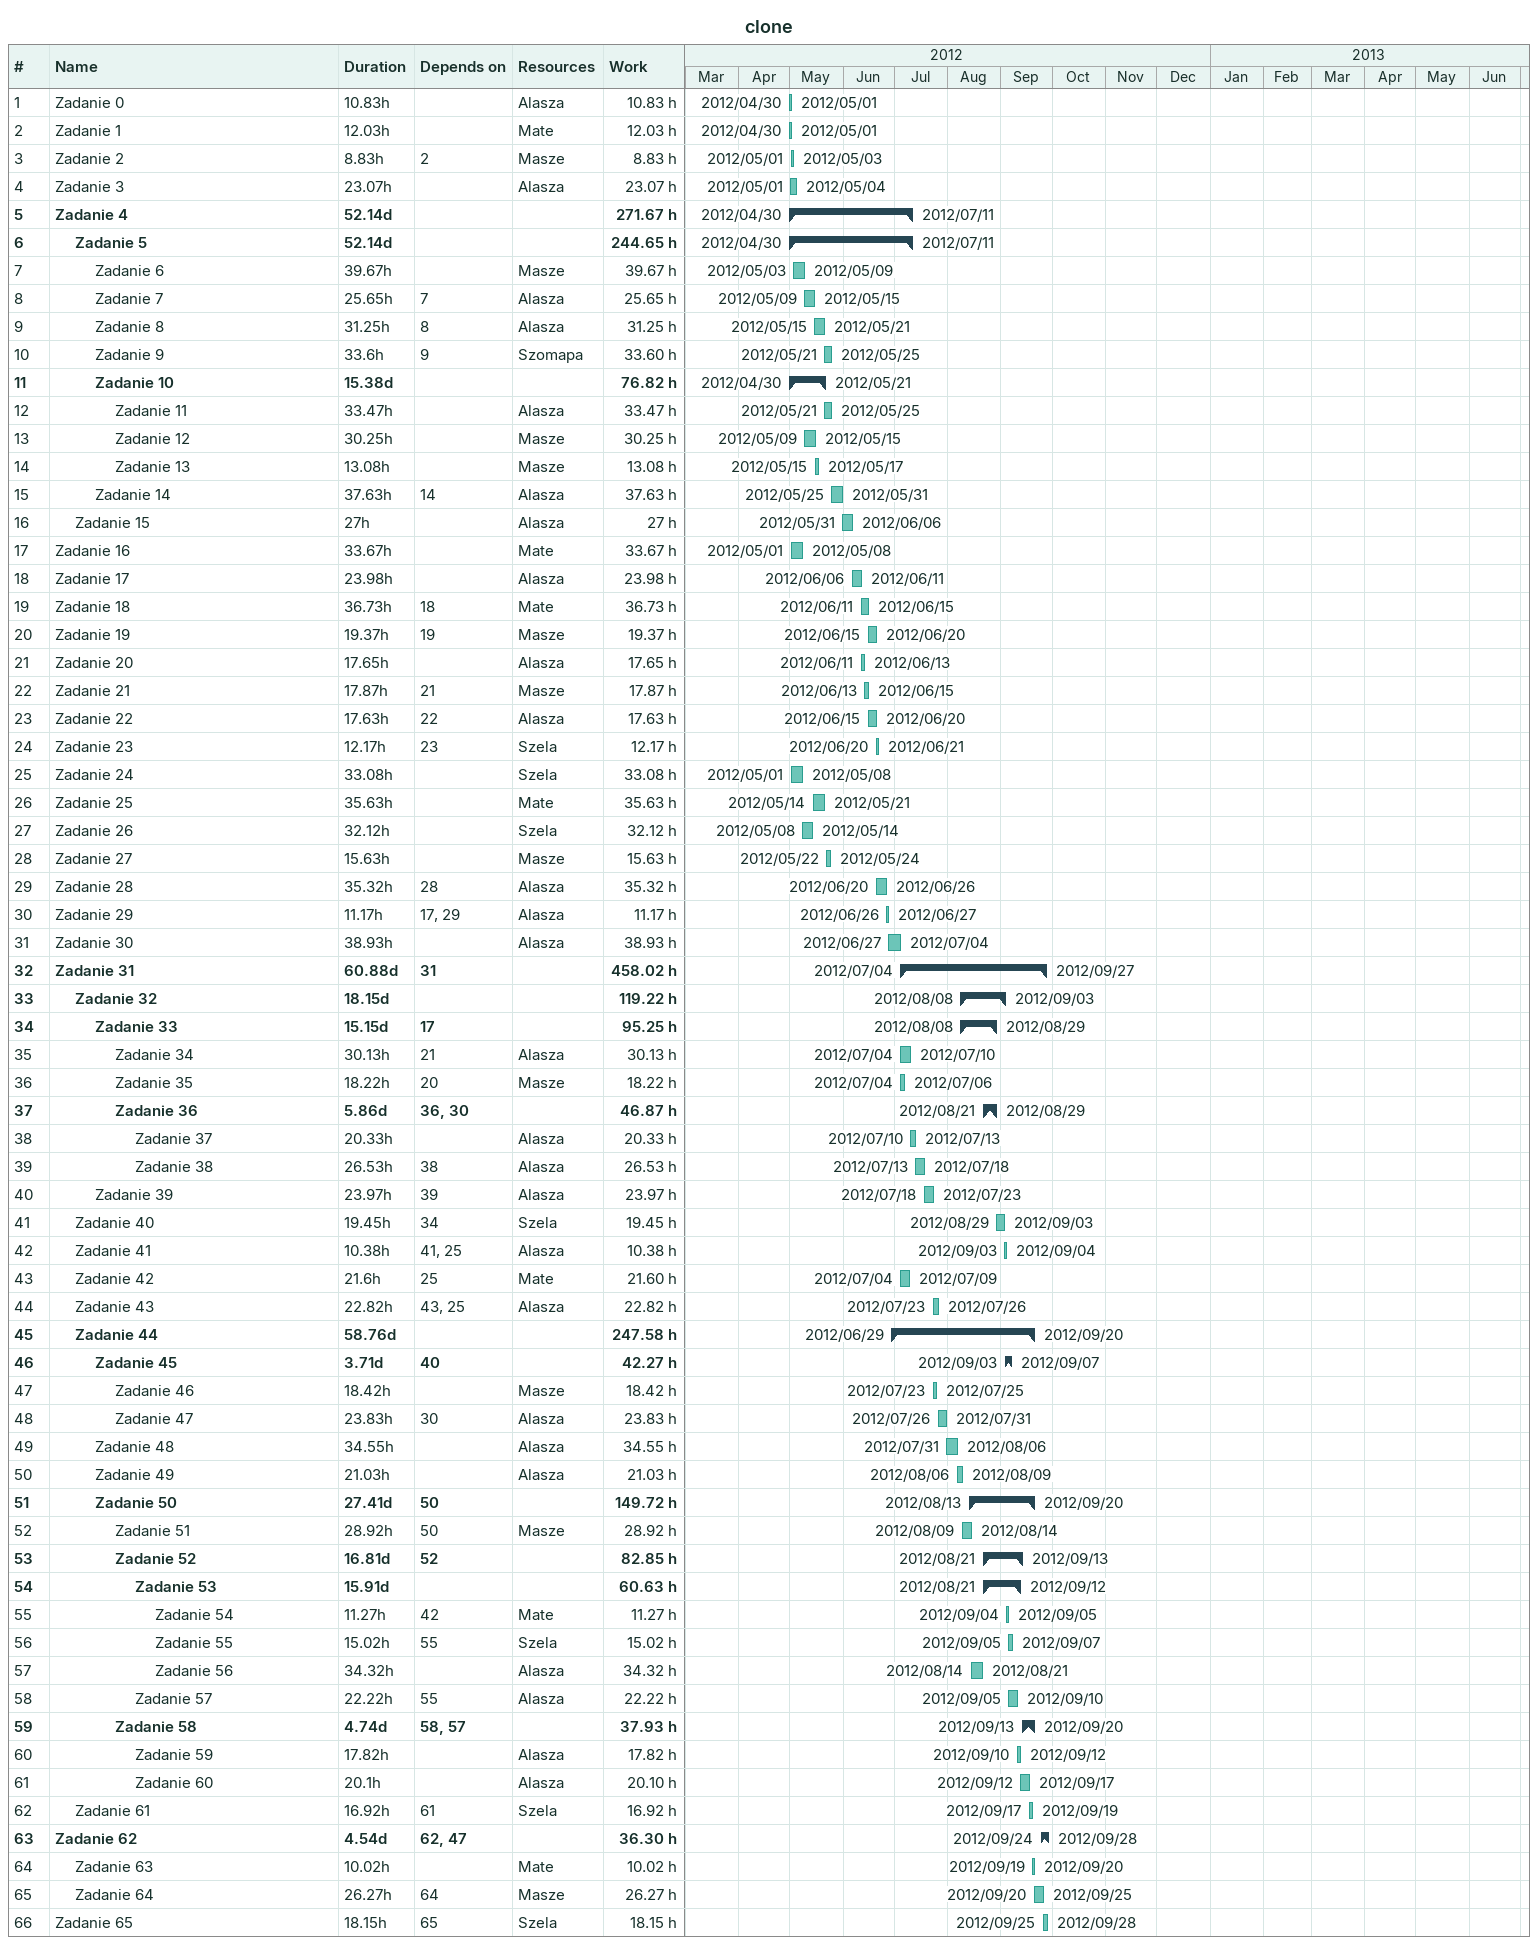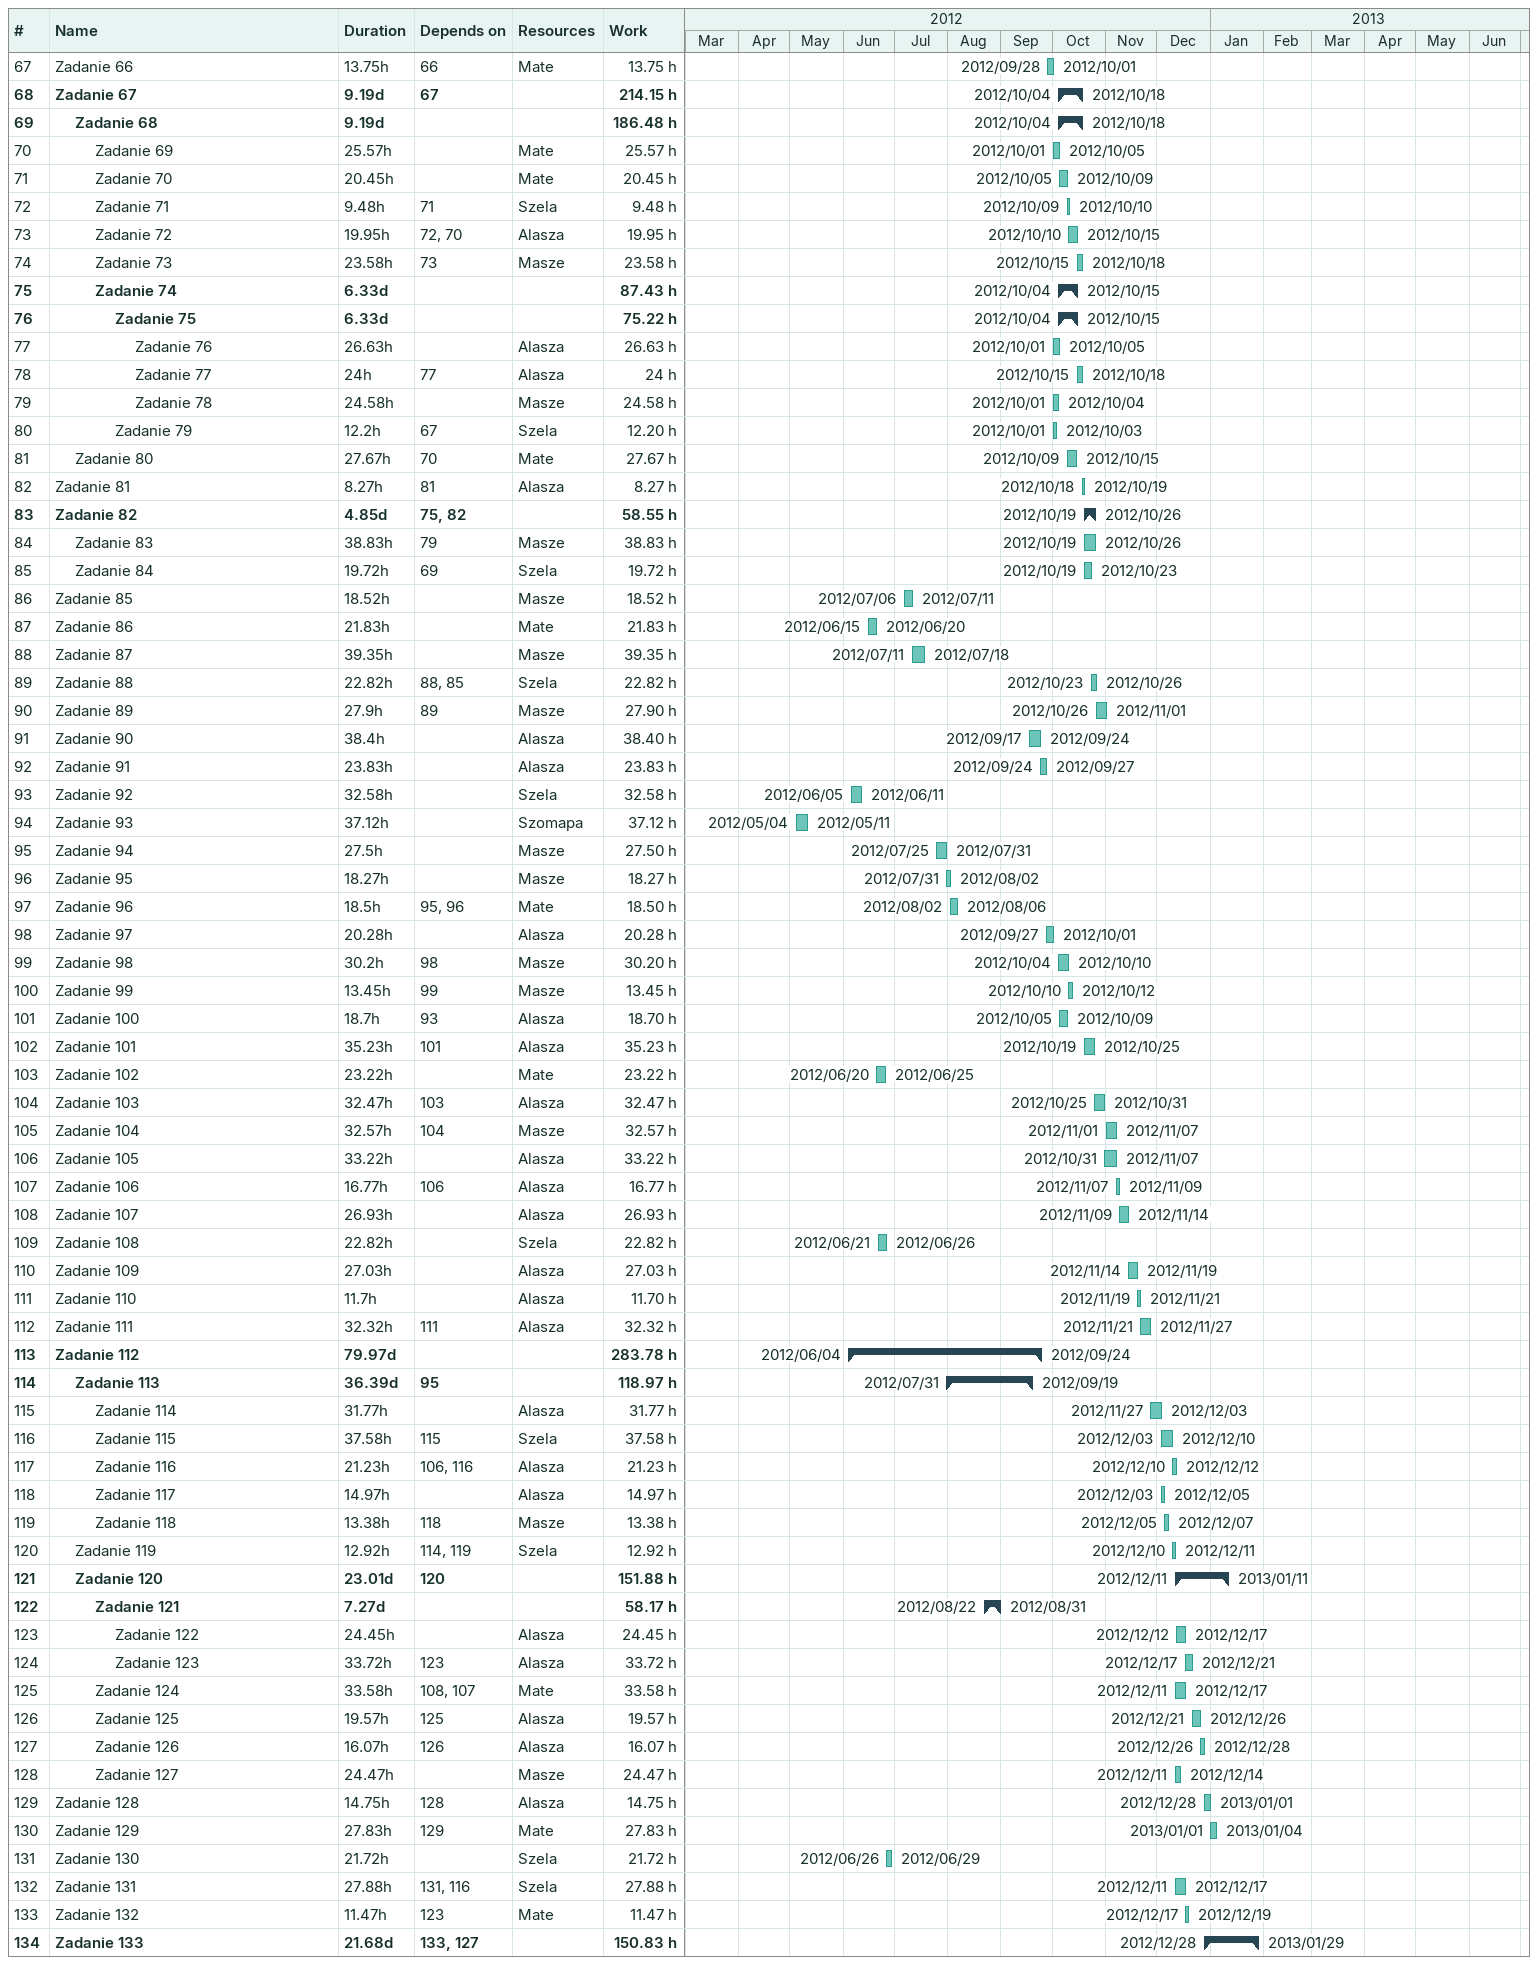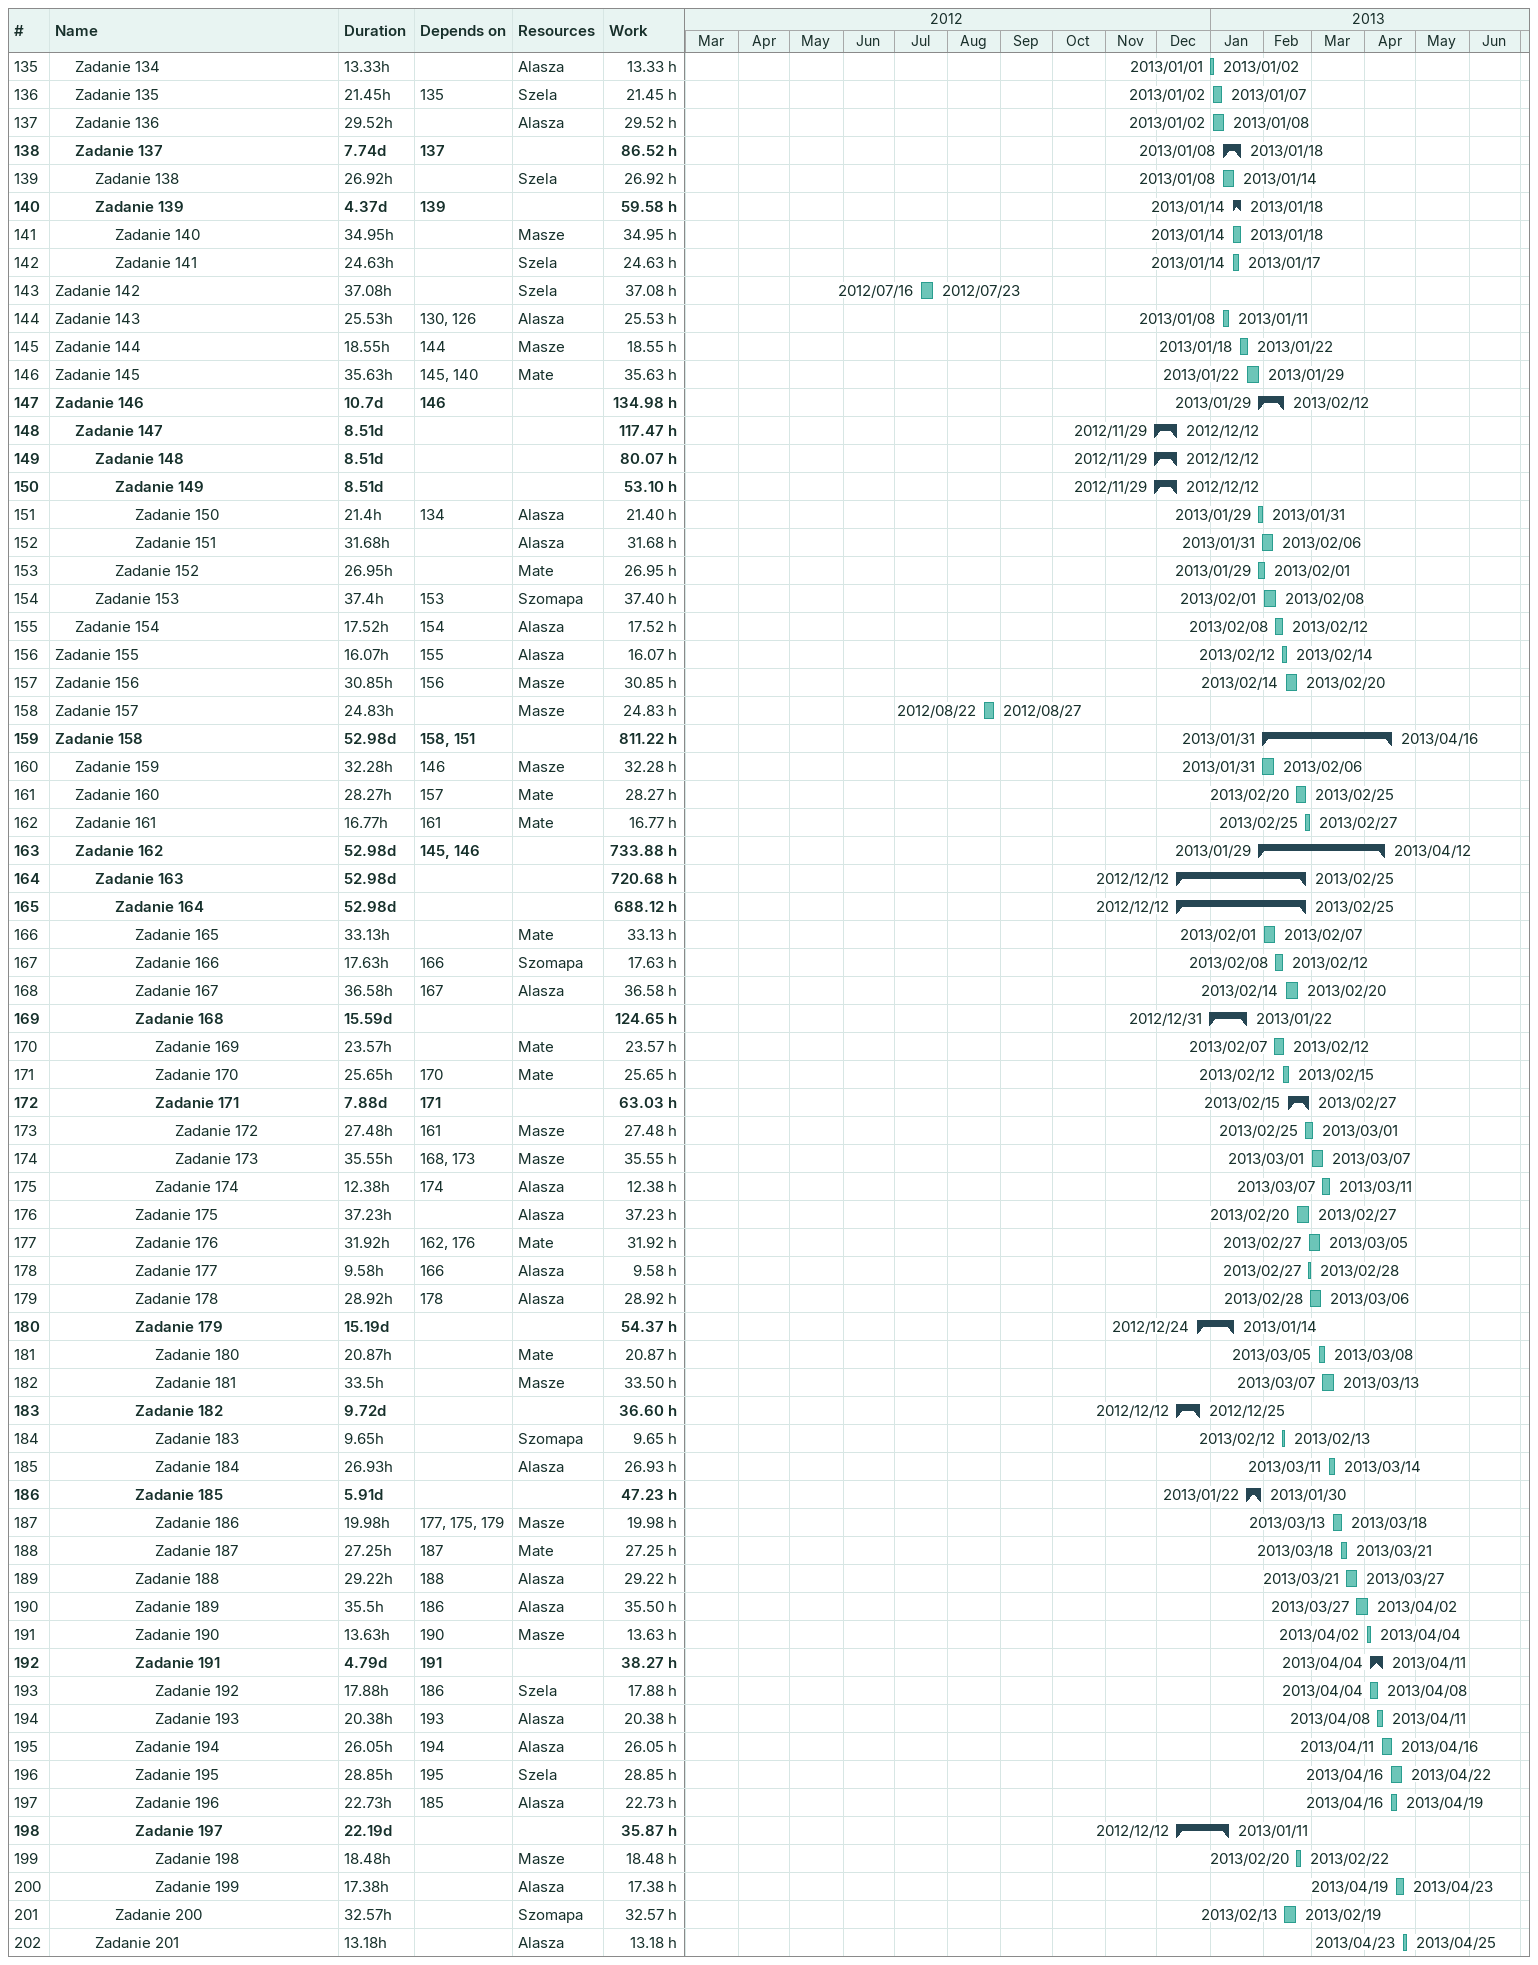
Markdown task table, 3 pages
clone

| ID | Level | Task | Duration | Start | Finish | Predecessors | Resources | Work (h) |
|---|---|---|---|---|---|---|---|---|
| 1 | 1 | Zadanie 0 | 10.83h | 2012-04-30 | 2012-05-01 |  | Alasza | 10.83 |
| 2 | 1 | Zadanie 1 | 12.03h | 2012-04-30 | 2012-05-01 |  | Mate | 12.03 |
| 3 | 1 | Zadanie 2 | 8.83h | 2012-05-01 | 2012-05-03 | 2 | Masze | 8.83 |
| 4 | 1 | Zadanie 3 | 23.07h | 2012-05-01 | 2012-05-04 |  | Alasza | 23.07 |
| 5 | 1 | **Zadanie 4** | 52.14d | 2012-04-30 | 2012-07-11 |  |  | 271.67 |
| 6 | 2 | **Zadanie 5** | 52.14d | 2012-04-30 | 2012-07-11 |  |  | 244.65 |
| 7 | 3 | Zadanie 6 | 39.67h | 2012-05-03 | 2012-05-09 |  | Masze | 39.67 |
| 8 | 3 | Zadanie 7 | 25.65h | 2012-05-09 | 2012-05-15 | 7 | Alasza | 25.65 |
| 9 | 3 | Zadanie 8 | 31.25h | 2012-05-15 | 2012-05-21 | 8 | Alasza | 31.25 |
| 10 | 3 | Zadanie 9 | 33.6h | 2012-05-21 | 2012-05-25 | 9 | Szomapa | 33.60 |
| 11 | 3 | **Zadanie 10** | 15.38d | 2012-04-30 | 2012-05-21 |  |  | 76.82 |
| 12 | 4 | Zadanie 11 | 33.47h | 2012-05-21 | 2012-05-25 |  | Alasza | 33.47 |
| 13 | 4 | Zadanie 12 | 30.25h | 2012-05-09 | 2012-05-15 |  | Masze | 30.25 |
| 14 | 4 | Zadanie 13 | 13.08h | 2012-05-15 | 2012-05-17 |  | Masze | 13.08 |
| 15 | 3 | Zadanie 14 | 37.63h | 2012-05-25 | 2012-05-31 | 14 | Alasza | 37.63 |
| 16 | 2 | Zadanie 15 | 27h | 2012-05-31 | 2012-06-06 |  | Alasza | 27 |
| 17 | 1 | Zadanie 16 | 33.67h | 2012-05-01 | 2012-05-08 |  | Mate | 33.67 |
| 18 | 1 | Zadanie 17 | 23.98h | 2012-06-06 | 2012-06-11 |  | Alasza | 23.98 |
| 19 | 1 | Zadanie 18 | 36.73h | 2012-06-11 | 2012-06-15 | 18 | Mate | 36.73 |
| 20 | 1 | Zadanie 19 | 19.37h | 2012-06-15 | 2012-06-20 | 19 | Masze | 19.37 |
| 21 | 1 | Zadanie 20 | 17.65h | 2012-06-11 | 2012-06-13 |  | Alasza | 17.65 |
| 22 | 1 | Zadanie 21 | 17.87h | 2012-06-13 | 2012-06-15 | 21 | Masze | 17.87 |
| 23 | 1 | Zadanie 22 | 17.63h | 2012-06-15 | 2012-06-20 | 22 | Alasza | 17.63 |
| 24 | 1 | Zadanie 23 | 12.17h | 2012-06-20 | 2012-06-21 | 23 | Szela | 12.17 |
| 25 | 1 | Zadanie 24 | 33.08h | 2012-05-01 | 2012-05-08 |  | Szela | 33.08 |
| 26 | 1 | Zadanie 25 | 35.63h | 2012-05-14 | 2012-05-21 |  | Mate | 35.63 |
| 27 | 1 | Zadanie 26 | 32.12h | 2012-05-08 | 2012-05-14 |  | Szela | 32.12 |
| 28 | 1 | Zadanie 27 | 15.63h | 2012-05-22 | 2012-05-24 |  | Masze | 15.63 |
| 29 | 1 | Zadanie 28 | 35.32h | 2012-06-20 | 2012-06-26 | 28 | Alasza | 35.32 |
| 30 | 1 | Zadanie 29 | 11.17h | 2012-06-26 | 2012-06-27 | 17, 29 | Alasza | 11.17 |
| 31 | 1 | Zadanie 30 | 38.93h | 2012-06-27 | 2012-07-04 |  | Alasza | 38.93 |
| 32 | 1 | **Zadanie 31** | 60.88d | 2012-07-04 | 2012-09-27 | 31 |  | 458.02 |
| 33 | 2 | **Zadanie 32** | 18.15d | 2012-08-08 | 2012-09-03 |  |  | 119.22 |
| 34 | 3 | **Zadanie 33** | 15.15d | 2012-08-08 | 2012-08-29 | 17 |  | 95.25 |
| 35 | 4 | Zadanie 34 | 30.13h | 2012-07-04 | 2012-07-10 | 21 | Alasza | 30.13 |
| 36 | 4 | Zadanie 35 | 18.22h | 2012-07-04 | 2012-07-06 | 20 | Masze | 18.22 |
| 37 | 4 | **Zadanie 36** | 5.86d | 2012-08-21 | 2012-08-29 | 36, 30 |  | 46.87 |
| 38 | 5 | Zadanie 37 | 20.33h | 2012-07-10 | 2012-07-13 |  | Alasza | 20.33 |
| 39 | 5 | Zadanie 38 | 26.53h | 2012-07-13 | 2012-07-18 | 38 | Alasza | 26.53 |
| 40 | 3 | Zadanie 39 | 23.97h | 2012-07-18 | 2012-07-23 | 39 | Alasza | 23.97 |
| 41 | 2 | Zadanie 40 | 19.45h | 2012-08-29 | 2012-09-03 | 34 | Szela | 19.45 |
| 42 | 2 | Zadanie 41 | 10.38h | 2012-09-03 | 2012-09-04 | 41, 25 | Alasza | 10.38 |
| 43 | 2 | Zadanie 42 | 21.6h | 2012-07-04 | 2012-07-09 | 25 | Mate | 21.60 |
| 44 | 2 | Zadanie 43 | 22.82h | 2012-07-23 | 2012-07-26 | 43, 25 | Alasza | 22.82 |
| 45 | 2 | **Zadanie 44** | 58.76d | 2012-06-29 | 2012-09-20 |  |  | 247.58 |
| 46 | 3 | **Zadanie 45** | 3.71d | 2012-09-03 | 2012-09-07 | 40 |  | 42.27 |
| 47 | 4 | Zadanie 46 | 18.42h | 2012-07-23 | 2012-07-25 |  | Masze | 18.42 |
| 48 | 4 | Zadanie 47 | 23.83h | 2012-07-26 | 2012-07-31 | 30 | Alasza | 23.83 |
| 49 | 3 | Zadanie 48 | 34.55h | 2012-07-31 | 2012-08-06 |  | Alasza | 34.55 |
| 50 | 3 | Zadanie 49 | 21.03h | 2012-08-06 | 2012-08-09 |  | Alasza | 21.03 |
| 51 | 3 | **Zadanie 50** | 27.41d | 2012-08-13 | 2012-09-20 | 50 |  | 149.72 |
| 52 | 4 | Zadanie 51 | 28.92h | 2012-08-09 | 2012-08-14 | 50 | Masze | 28.92 |
| 53 | 4 | **Zadanie 52** | 16.81d | 2012-08-21 | 2012-09-13 | 52 |  | 82.85 |
| 54 | 5 | **Zadanie 53** | 15.91d | 2012-08-21 | 2012-09-12 |  |  | 60.63 |
| 55 | 6 | Zadanie 54 | 11.27h | 2012-09-04 | 2012-09-05 | 42 | Mate | 11.27 |
| 56 | 6 | Zadanie 55 | 15.02h | 2012-09-05 | 2012-09-07 | 55 | Szela | 15.02 |
| 57 | 6 | Zadanie 56 | 34.32h | 2012-08-14 | 2012-08-21 |  | Alasza | 34.32 |
| 58 | 5 | Zadanie 57 | 22.22h | 2012-09-05 | 2012-09-10 | 55 | Alasza | 22.22 |
| 59 | 4 | **Zadanie 58** | 4.74d | 2012-09-13 | 2012-09-20 | 58, 57 |  | 37.93 |
| 60 | 5 | Zadanie 59 | 17.82h | 2012-09-10 | 2012-09-12 |  | Alasza | 17.82 |
| 61 | 5 | Zadanie 60 | 20.1h | 2012-09-12 | 2012-09-17 |  | Alasza | 20.10 |
| 62 | 2 | Zadanie 61 | 16.92h | 2012-09-17 | 2012-09-19 | 61 | Szela | 16.92 |
| 63 | 1 | **Zadanie 62** | 4.54d | 2012-09-24 | 2012-09-28 | 62, 47 |  | 36.30 |
| 64 | 2 | Zadanie 63 | 10.02h | 2012-09-19 | 2012-09-20 |  | Mate | 10.02 |
| 65 | 2 | Zadanie 64 | 26.27h | 2012-09-20 | 2012-09-25 | 64 | Masze | 26.27 |
| 66 | 1 | Zadanie 65 | 18.15h | 2012-09-25 | 2012-09-28 | 65 | Szela | 18.15 |
| 67 | 1 | Zadanie 66 | 13.75h | 2012-09-28 | 2012-10-01 | 66 | Mate | 13.75 |
| 68 | 1 | **Zadanie 67** | 9.19d | 2012-10-04 | 2012-10-18 | 67 |  | 214.15 |
| 69 | 2 | **Zadanie 68** | 9.19d | 2012-10-04 | 2012-10-18 |  |  | 186.48 |
| 70 | 3 | Zadanie 69 | 25.57h | 2012-10-01 | 2012-10-05 |  | Mate | 25.57 |
| 71 | 3 | Zadanie 70 | 20.45h | 2012-10-05 | 2012-10-09 |  | Mate | 20.45 |
| 72 | 3 | Zadanie 71 | 9.48h | 2012-10-09 | 2012-10-10 | 71 | Szela | 9.48 |
| 73 | 3 | Zadanie 72 | 19.95h | 2012-10-10 | 2012-10-15 | 72, 70 | Alasza | 19.95 |
| 74 | 3 | Zadanie 73 | 23.58h | 2012-10-15 | 2012-10-18 | 73 | Masze | 23.58 |
| 75 | 3 | **Zadanie 74** | 6.33d | 2012-10-04 | 2012-10-15 |  |  | 87.43 |
| 76 | 4 | **Zadanie 75** | 6.33d | 2012-10-04 | 2012-10-15 |  |  | 75.22 |
| 77 | 5 | Zadanie 76 | 26.63h | 2012-10-01 | 2012-10-05 |  | Alasza | 26.63 |
| 78 | 5 | Zadanie 77 | 24h | 2012-10-15 | 2012-10-18 | 77 | Alasza | 24 |
| 79 | 5 | Zadanie 78 | 24.58h | 2012-10-01 | 2012-10-04 |  | Masze | 24.58 |
| 80 | 4 | Zadanie 79 | 12.2h | 2012-10-01 | 2012-10-03 | 67 | Szela | 12.20 |
| 81 | 2 | Zadanie 80 | 27.67h | 2012-10-09 | 2012-10-15 | 70 | Mate | 27.67 |
| 82 | 1 | Zadanie 81 | 8.27h | 2012-10-18 | 2012-10-19 | 81 | Alasza | 8.27 |
| 83 | 1 | **Zadanie 82** | 4.85d | 2012-10-19 | 2012-10-26 | 75, 82 |  | 58.55 |
| 84 | 2 | Zadanie 83 | 38.83h | 2012-10-19 | 2012-10-26 | 79 | Masze | 38.83 |
| 85 | 2 | Zadanie 84 | 19.72h | 2012-10-19 | 2012-10-23 | 69 | Szela | 19.72 |
| 86 | 1 | Zadanie 85 | 18.52h | 2012-07-06 | 2012-07-11 |  | Masze | 18.52 |
| 87 | 1 | Zadanie 86 | 21.83h | 2012-06-15 | 2012-06-20 |  | Mate | 21.83 |
| 88 | 1 | Zadanie 87 | 39.35h | 2012-07-11 | 2012-07-18 |  | Masze | 39.35 |
| 89 | 1 | Zadanie 88 | 22.82h | 2012-10-23 | 2012-10-26 | 88, 85 | Szela | 22.82 |
| 90 | 1 | Zadanie 89 | 27.9h | 2012-10-26 | 2012-11-01 | 89 | Masze | 27.90 |
| 91 | 1 | Zadanie 90 | 38.4h | 2012-09-17 | 2012-09-24 |  | Alasza | 38.40 |
| 92 | 1 | Zadanie 91 | 23.83h | 2012-09-24 | 2012-09-27 |  | Alasza | 23.83 |
| 93 | 1 | Zadanie 92 | 32.58h | 2012-06-05 | 2012-06-11 |  | Szela | 32.58 |
| 94 | 1 | Zadanie 93 | 37.12h | 2012-05-04 | 2012-05-11 |  | Szomapa | 37.12 |
| 95 | 1 | Zadanie 94 | 27.5h | 2012-07-25 | 2012-07-31 |  | Masze | 27.50 |
| 96 | 1 | Zadanie 95 | 18.27h | 2012-07-31 | 2012-08-02 |  | Masze | 18.27 |
| 97 | 1 | Zadanie 96 | 18.5h | 2012-08-02 | 2012-08-06 | 95, 96 | Mate | 18.50 |
| 98 | 1 | Zadanie 97 | 20.28h | 2012-09-27 | 2012-10-01 |  | Alasza | 20.28 |
| 99 | 1 | Zadanie 98 | 30.2h | 2012-10-04 | 2012-10-10 | 98 | Masze | 30.20 |
| 100 | 1 | Zadanie 99 | 13.45h | 2012-10-10 | 2012-10-12 | 99 | Masze | 13.45 |
| 101 | 1 | Zadanie 100 | 18.7h | 2012-10-05 | 2012-10-09 | 93 | Alasza | 18.70 |
| 102 | 1 | Zadanie 101 | 35.23h | 2012-10-19 | 2012-10-25 | 101 | Alasza | 35.23 |
| 103 | 1 | Zadanie 102 | 23.22h | 2012-06-20 | 2012-06-25 |  | Mate | 23.22 |
| 104 | 1 | Zadanie 103 | 32.47h | 2012-10-25 | 2012-10-31 | 103 | Alasza | 32.47 |
| 105 | 1 | Zadanie 104 | 32.57h | 2012-11-01 | 2012-11-07 | 104 | Masze | 32.57 |
| 106 | 1 | Zadanie 105 | 33.22h | 2012-10-31 | 2012-11-07 |  | Alasza | 33.22 |
| 107 | 1 | Zadanie 106 | 16.77h | 2012-11-07 | 2012-11-09 | 106 | Alasza | 16.77 |
| 108 | 1 | Zadanie 107 | 26.93h | 2012-11-09 | 2012-11-14 |  | Alasza | 26.93 |
| 109 | 1 | Zadanie 108 | 22.82h | 2012-06-21 | 2012-06-26 |  | Szela | 22.82 |
| 110 | 1 | Zadanie 109 | 27.03h | 2012-11-14 | 2012-11-19 |  | Alasza | 27.03 |
| 111 | 1 | Zadanie 110 | 11.7h | 2012-11-19 | 2012-11-21 |  | Alasza | 11.70 |
| 112 | 1 | Zadanie 111 | 32.32h | 2012-11-21 | 2012-11-27 | 111 | Alasza | 32.32 |
| 113 | 1 | **Zadanie 112** | 79.97d | 2012-06-04 | 2012-09-24 |  |  | 283.78 |
| 114 | 2 | **Zadanie 113** | 36.39d | 2012-07-31 | 2012-09-19 | 95 |  | 118.97 |
| 115 | 3 | Zadanie 114 | 31.77h | 2012-11-27 | 2012-12-03 |  | Alasza | 31.77 |
| 116 | 3 | Zadanie 115 | 37.58h | 2012-12-03 | 2012-12-10 | 115 | Szela | 37.58 |
| 117 | 3 | Zadanie 116 | 21.23h | 2012-12-10 | 2012-12-12 | 106, 116 | Alasza | 21.23 |
| 118 | 3 | Zadanie 117 | 14.97h | 2012-12-03 | 2012-12-05 |  | Alasza | 14.97 |
| 119 | 3 | Zadanie 118 | 13.38h | 2012-12-05 | 2012-12-07 | 118 | Masze | 13.38 |
| 120 | 2 | Zadanie 119 | 12.92h | 2012-12-10 | 2012-12-11 | 114, 119 | Szela | 12.92 |
| 121 | 2 | **Zadanie 120** | 23.01d | 2012-12-11 | 2013-01-11 | 120 |  | 151.88 |
| 122 | 3 | **Zadanie 121** | 7.27d | 2012-08-22 | 2012-08-31 |  |  | 58.17 |
| 123 | 4 | Zadanie 122 | 24.45h | 2012-12-12 | 2012-12-17 |  | Alasza | 24.45 |
| 124 | 4 | Zadanie 123 | 33.72h | 2012-12-17 | 2012-12-21 | 123 | Alasza | 33.72 |
| 125 | 3 | Zadanie 124 | 33.58h | 2012-12-11 | 2012-12-17 | 108, 107 | Mate | 33.58 |
| 126 | 3 | Zadanie 125 | 19.57h | 2012-12-21 | 2012-12-26 | 125 | Alasza | 19.57 |
| 127 | 3 | Zadanie 126 | 16.07h | 2012-12-26 | 2012-12-28 | 126 | Alasza | 16.07 |
| 128 | 3 | Zadanie 127 | 24.47h | 2012-12-11 | 2012-12-14 |  | Masze | 24.47 |
| 129 | 1 | Zadanie 128 | 14.75h | 2012-12-28 | 2013-01-01 | 128 | Alasza | 14.75 |
| 130 | 1 | Zadanie 129 | 27.83h | 2013-01-01 | 2013-01-04 | 129 | Mate | 27.83 |
| 131 | 1 | Zadanie 130 | 21.72h | 2012-06-26 | 2012-06-29 |  | Szela | 21.72 |
| 132 | 1 | Zadanie 131 | 27.88h | 2012-12-11 | 2012-12-17 | 131, 116 | Szela | 27.88 |
| 133 | 1 | Zadanie 132 | 11.47h | 2012-12-17 | 2012-12-19 | 123 | Mate | 11.47 |
| 134 | 1 | **Zadanie 133** | 21.68d | 2012-12-28 | 2013-01-29 | 133, 127 |  | 150.83 |
| 135 | 2 | Zadanie 134 | 13.33h | 2013-01-01 | 2013-01-02 |  | Alasza | 13.33 |
| 136 | 2 | Zadanie 135 | 21.45h | 2013-01-02 | 2013-01-07 | 135 | Szela | 21.45 |
| 137 | 2 | Zadanie 136 | 29.52h | 2013-01-02 | 2013-01-08 |  | Alasza | 29.52 |
| 138 | 2 | **Zadanie 137** | 7.74d | 2013-01-08 | 2013-01-18 | 137 |  | 86.52 |
| 139 | 3 | Zadanie 138 | 26.92h | 2013-01-08 | 2013-01-14 |  | Szela | 26.92 |
| 140 | 3 | **Zadanie 139** | 4.37d | 2013-01-14 | 2013-01-18 | 139 |  | 59.58 |
| 141 | 4 | Zadanie 140 | 34.95h | 2013-01-14 | 2013-01-18 |  | Masze | 34.95 |
| 142 | 4 | Zadanie 141 | 24.63h | 2013-01-14 | 2013-01-17 |  | Szela | 24.63 |
| 143 | 1 | Zadanie 142 | 37.08h | 2012-07-16 | 2012-07-23 |  | Szela | 37.08 |
| 144 | 1 | Zadanie 143 | 25.53h | 2013-01-08 | 2013-01-11 | 130, 126 | Alasza | 25.53 |
| 145 | 1 | Zadanie 144 | 18.55h | 2013-01-18 | 2013-01-22 | 144 | Masze | 18.55 |
| 146 | 1 | Zadanie 145 | 35.63h | 2013-01-22 | 2013-01-29 | 145, 140 | Mate | 35.63 |
| 147 | 1 | **Zadanie 146** | 10.7d | 2013-01-29 | 2013-02-12 | 146 |  | 134.98 |
| 148 | 2 | **Zadanie 147** | 8.51d | 2012-11-29 | 2012-12-12 |  |  | 117.47 |
| 149 | 3 | **Zadanie 148** | 8.51d | 2012-11-29 | 2012-12-12 |  |  | 80.07 |
| 150 | 4 | **Zadanie 149** | 8.51d | 2012-11-29 | 2012-12-12 |  |  | 53.10 |
| 151 | 5 | Zadanie 150 | 21.4h | 2013-01-29 | 2013-01-31 | 134 | Alasza | 21.40 |
| 152 | 5 | Zadanie 151 | 31.68h | 2013-01-31 | 2013-02-06 |  | Alasza | 31.68 |
| 153 | 4 | Zadanie 152 | 26.95h | 2013-01-29 | 2013-02-01 |  | Mate | 26.95 |
| 154 | 3 | Zadanie 153 | 37.4h | 2013-02-01 | 2013-02-08 | 153 | Szomapa | 37.40 |
| 155 | 2 | Zadanie 154 | 17.52h | 2013-02-08 | 2013-02-12 | 154 | Alasza | 17.52 |
| 156 | 1 | Zadanie 155 | 16.07h | 2013-02-12 | 2013-02-14 | 155 | Alasza | 16.07 |
| 157 | 1 | Zadanie 156 | 30.85h | 2013-02-14 | 2013-02-20 | 156 | Masze | 30.85 |
| 158 | 1 | Zadanie 157 | 24.83h | 2012-08-22 | 2012-08-27 |  | Masze | 24.83 |
| 159 | 1 | **Zadanie 158** | 52.98d | 2013-01-31 | 2013-04-16 | 158, 151 |  | 811.22 |
| 160 | 2 | Zadanie 159 | 32.28h | 2013-01-31 | 2013-02-06 | 146 | Masze | 32.28 |
| 161 | 2 | Zadanie 160 | 28.27h | 2013-02-20 | 2013-02-25 | 157 | Mate | 28.27 |
| 162 | 2 | Zadanie 161 | 16.77h | 2013-02-25 | 2013-02-27 | 161 | Mate | 16.77 |
| 163 | 2 | **Zadanie 162** | 52.98d | 2013-01-29 | 2013-04-12 | 145, 146 |  | 733.88 |
| 164 | 3 | **Zadanie 163** | 52.98d | 2012-12-12 | 2013-02-25 |  |  | 720.68 |
| 165 | 4 | **Zadanie 164** | 52.98d | 2012-12-12 | 2013-02-25 |  |  | 688.12 |
| 166 | 5 | Zadanie 165 | 33.13h | 2013-02-01 | 2013-02-07 |  | Mate | 33.13 |
| 167 | 5 | Zadanie 166 | 17.63h | 2013-02-08 | 2013-02-12 | 166 | Szomapa | 17.63 |
| 168 | 5 | Zadanie 167 | 36.58h | 2013-02-14 | 2013-02-20 | 167 | Alasza | 36.58 |
| 169 | 5 | **Zadanie 168** | 15.59d | 2012-12-31 | 2013-01-22 |  |  | 124.65 |
| 170 | 6 | Zadanie 169 | 23.57h | 2013-02-07 | 2013-02-12 |  | Mate | 23.57 |
| 171 | 6 | Zadanie 170 | 25.65h | 2013-02-12 | 2013-02-15 | 170 | Mate | 25.65 |
| 172 | 6 | **Zadanie 171** | 7.88d | 2013-02-15 | 2013-02-27 | 171 |  | 63.03 |
| 173 | 7 | Zadanie 172 | 27.48h | 2013-02-25 | 2013-03-01 | 161 | Masze | 27.48 |
| 174 | 7 | Zadanie 173 | 35.55h | 2013-03-01 | 2013-03-07 | 168, 173 | Masze | 35.55 |
| 175 | 6 | Zadanie 174 | 12.38h | 2013-03-07 | 2013-03-11 | 174 | Alasza | 12.38 |
| 176 | 5 | Zadanie 175 | 37.23h | 2013-02-20 | 2013-02-27 |  | Alasza | 37.23 |
| 177 | 5 | Zadanie 176 | 31.92h | 2013-02-27 | 2013-03-05 | 162, 176 | Mate | 31.92 |
| 178 | 5 | Zadanie 177 | 9.58h | 2013-02-27 | 2013-02-28 | 166 | Alasza | 9.58 |
| 179 | 5 | Zadanie 178 | 28.92h | 2013-02-28 | 2013-03-06 | 178 | Alasza | 28.92 |
| 180 | 5 | **Zadanie 179** | 15.19d | 2012-12-24 | 2013-01-14 |  |  | 54.37 |
| 181 | 6 | Zadanie 180 | 20.87h | 2013-03-05 | 2013-03-08 |  | Mate | 20.87 |
| 182 | 6 | Zadanie 181 | 33.5h | 2013-03-07 | 2013-03-13 |  | Masze | 33.50 |
| 183 | 5 | **Zadanie 182** | 9.72d | 2012-12-12 | 2012-12-25 |  |  | 36.60 |
| 184 | 6 | Zadanie 183 | 9.65h | 2013-02-12 | 2013-02-13 |  | Szomapa | 9.65 |
| 185 | 6 | Zadanie 184 | 26.93h | 2013-03-11 | 2013-03-14 |  | Alasza | 26.93 |
| 186 | 5 | **Zadanie 185** | 5.91d | 2013-01-22 | 2013-01-30 |  |  | 47.23 |
| 187 | 6 | Zadanie 186 | 19.98h | 2013-03-13 | 2013-03-18 | 177, 175, 179 | Masze | 19.98 |
| 188 | 6 | Zadanie 187 | 27.25h | 2013-03-18 | 2013-03-21 | 187 | Mate | 27.25 |
| 189 | 5 | Zadanie 188 | 29.22h | 2013-03-21 | 2013-03-27 | 188 | Alasza | 29.22 |
| 190 | 5 | Zadanie 189 | 35.5h | 2013-03-27 | 2013-04-02 | 186 | Alasza | 35.50 |
| 191 | 5 | Zadanie 190 | 13.63h | 2013-04-02 | 2013-04-04 | 190 | Masze | 13.63 |
| 192 | 5 | **Zadanie 191** | 4.79d | 2013-04-04 | 2013-04-11 | 191 |  | 38.27 |
| 193 | 6 | Zadanie 192 | 17.88h | 2013-04-04 | 2013-04-08 | 186 | Szela | 17.88 |
| 194 | 6 | Zadanie 193 | 20.38h | 2013-04-08 | 2013-04-11 | 193 | Alasza | 20.38 |
| 195 | 5 | Zadanie 194 | 26.05h | 2013-04-11 | 2013-04-16 | 194 | Alasza | 26.05 |
| 196 | 5 | Zadanie 195 | 28.85h | 2013-04-16 | 2013-04-22 | 195 | Szela | 28.85 |
| 197 | 5 | Zadanie 196 | 22.73h | 2013-04-16 | 2013-04-19 | 185 | Alasza | 22.73 |
| 198 | 5 | **Zadanie 197** | 22.19d | 2012-12-12 | 2013-01-11 |  |  | 35.87 |
| 199 | 6 | Zadanie 198 | 18.48h | 2013-02-20 | 2013-02-22 |  | Masze | 18.48 |
| 200 | 6 | Zadanie 199 | 17.38h | 2013-04-19 | 2013-04-23 |  | Alasza | 17.38 |
| 201 | 4 | Zadanie 200 | 32.57h | 2013-02-13 | 2013-02-19 |  | Szomapa | 32.57 |
| 202 | 3 | Zadanie 201 | 13.18h | 2013-04-23 | 2013-04-25 |  | Alasza | 13.18 |
